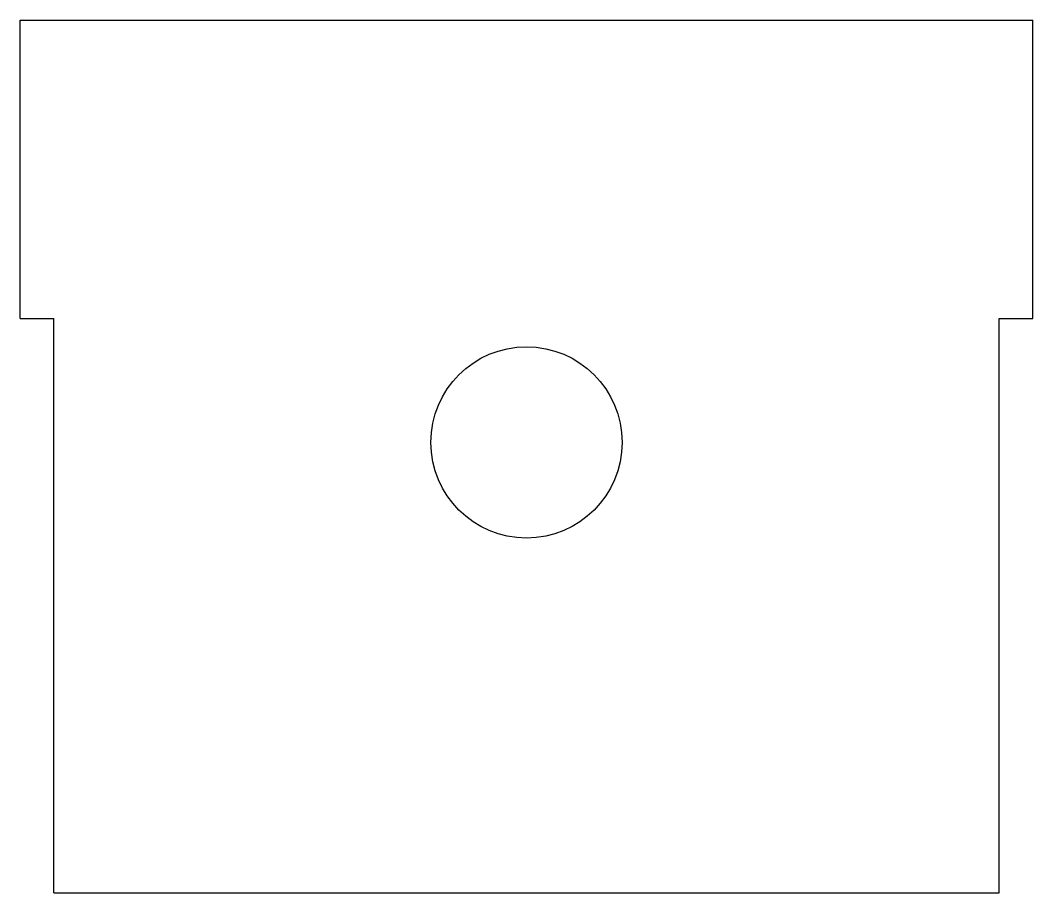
# Model space of a CAD drawing. Header units: millimetres. Extents: x 0 to 180, y 0 to 155.
import ezdxf

# ---------------------------------------------------------------- set-up
doc = ezdxf.new("R2010")
doc.units = ezdxf.units.MM
doc.layers.add('flat', color=7, linetype='CONTINUOUS')

msp = doc.modelspace()

# ---------------------------------------------------------------- linework, layer by layer
at = {"layer": 'flat'}
for p, q in [((0, 102), (0, 155)), ((0, 155), (180, 155)), ((180, 102), (180, 155)), ((0, 102), (6, 102)), ((6, 0), (6, 102)), ((174, 0), (174, 102)), ((174, 102), (180, 102)), ((6, 0), (174, 0))]:
    msp.add_line(p, q, dxfattribs=at)
msp.add_circle((90, 80), 17, dxfattribs=at)

doc.saveas('drawing.dxf')
